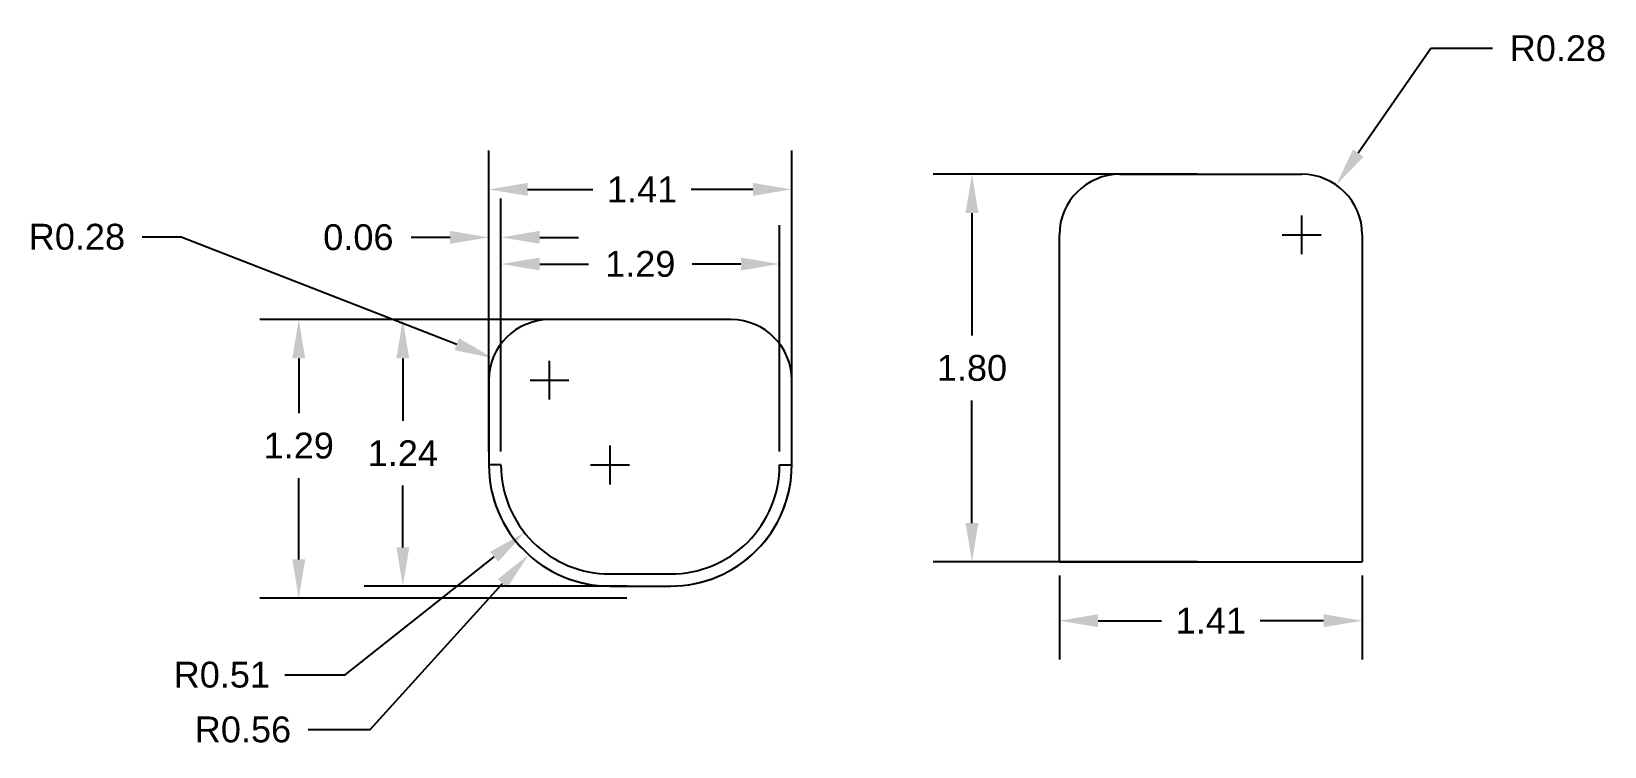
# Model space of a CAD drawing. Header units: inches. Extents: x 25.3 to 32.6, y 9.09 to 12.41.
import ezdxf

# ---------------------------------------------------------------- set-up
doc = ezdxf.new("R2010")
doc.units = ezdxf.units.IN
doc.header["$MEASUREMENT"] = 0
doc.layers.add('Anotari', color=40, linetype='Continuous')
doc.layers.add('Scaun', color=1, linetype='Continuous')
doc.styles.get("Standard").update_dxf_attribs({"font": 'arial.ttf'})
doc.dimstyles.get("Standard").update_dxf_attribs({"dimtxt": 0.18, "dimasz": 0.18, "dimexe": 0.18, "dimexo": 0.0625, "dimgap": 0.09, "dimtad": 0, "dimtih": 1, "dimtoh": 1, "dimdec": 4, "dimzin": 0, "dimdsep": 46, "dimtxsty": 'Standard', "dimcen": 0.09, "dimadec": 0, "dimazin": 0, "dimtfac": 1, "dimtdec": 4, "dimtofl": 0, "dimtmove": 0, "dimatfit": 3, "dimfxl": 1, "dimtolj": 1, "dimtzin": 0, "dimarcsym": 0})

# ---------------------------------------------------------------- blocks, each defined once
blk = doc.blocks.new('*D14')
at = {"layer": 'Anotari', "color": 0, "lineweight": -2, "transparency": 16777216}
for p, q in [((28.0633, 11.0735), (26.8433, 11.0735)), ((27.0233, 10.8935), (27.0233, 10.6033)), ((27.0233, 10.016), (27.0233, 10.3028)), ((28.0633, 9.836), (26.8433, 9.836))]:
    blk.add_line(p, q, dxfattribs=at)
at = {"layer": 'Anotari', "color": 0, "transparency": 16777216}
for points in [[(26.9933, 10.8935), (27.0533, 10.8935), (27.0233, 11.0735)], [(26.9933, 10.016), (27.0533, 10.016), (27.0233, 9.836)]]:
    blk.add_solid(points, dxfattribs=at)
at = {"layer": 'Defpoints', "color": 0, "transparency": 16777216}
for p in [(27.0233, 11.0735), (28.1258, 11.0735), (28.1258, 9.836)]:
    blk.add_point(p, dxfattribs=at)
at = {"layer": 'Anotari', "color": 0, "transparency": 16777216, "insert": (27.0233, 10.453), "char_height": 0.12, "attachment_point": 5}
blk.add_mtext('\\A1;1.24', dxfattribs=at)
blk = doc.blocks.new('*D13')
at = {"layer": 'Anotari', "color": 0, "lineweight": -2, "transparency": 16777216}
for p, q in [((28.0633, 11.0735), (26.3601, 11.0735)), ((26.5401, 10.8935), (26.5401, 10.6391)), ((26.5401, 9.9598), (26.5401, 10.3366)), ((28.0633, 9.7798), (26.3601, 9.7798))]:
    blk.add_line(p, q, dxfattribs=at)
at = {"layer": 'Anotari', "color": 0, "transparency": 16777216}
for points in [[(26.5101, 10.8935), (26.5701, 10.8935), (26.5401, 11.0735)], [(26.5101, 9.9598), (26.5701, 9.9598), (26.5401, 9.7798)]]:
    blk.add_solid(points, dxfattribs=at)
at = {"layer": 'Defpoints', "color": 0, "transparency": 16777216}
for p in [(28.1258, 11.0735), (26.5401, 9.7798), (28.1258, 9.7798)]:
    blk.add_point(p, dxfattribs=at)
at = {"layer": 'Anotari', "color": 0, "transparency": 16777216, "insert": (26.5401, 10.4878), "char_height": 0.12, "attachment_point": 5}
blk.add_mtext('\\A1;1.29', dxfattribs=at)
blk = doc.blocks.new('*D15')
at = {"layer": 'Anotari', "color": 0, "lineweight": -2, "transparency": 16777216}
for p, q in [((27.4227, 10.461), (27.4227, 11.8582)), ((28.8289, 10.461), (28.8289, 11.8582)), ((27.6027, 11.6782), (27.9054, 11.6782)), ((28.6489, 11.6782), (28.3626, 11.6782))]:
    blk.add_line(p, q, dxfattribs=at)
at = {"layer": 'Anotari', "color": 0, "transparency": 16777216}
for points in [[(27.6027, 11.7082), (27.6027, 11.6482), (27.4227, 11.6782)], [(28.6489, 11.7082), (28.6489, 11.6482), (28.8289, 11.6782)]]:
    blk.add_solid(points, dxfattribs=at)
at = {"layer": 'Defpoints', "color": 0, "transparency": 16777216}
for p in [(28.8289, 11.6782), (27.4227, 10.3985), (28.8289, 10.3985)]:
    blk.add_point(p, dxfattribs=at)
at = {"layer": 'Anotari', "color": 0, "transparency": 16777216, "insert": (28.134, 11.6782), "char_height": 0.12, "attachment_point": 5}
blk.add_mtext('\\A1;1.41', dxfattribs=at)
blk = doc.blocks.new('*D16')
at = {"layer": 'Anotari', "color": 0, "lineweight": -2, "transparency": 16777216}
for p, q in [((27.9852, 10.3085), (27.9852, 10.4885)), ((27.8952, 10.3985), (28.0752, 10.3985)), ((26.871, 9.1697), (27.4864, 9.8485)), ((26.5843, 9.1697), (26.871, 9.1697))]:
    blk.add_line(p, q, dxfattribs=at)
at = {"layer": 'Anotari', "color": 0, "transparency": 16777216}
blk.add_solid([(27.4642, 9.8686), (27.5086, 9.8283), (27.6073, 9.9818)], dxfattribs=at)
at = {"layer": 'Defpoints', "color": 0, "transparency": 16777216}
for p in [(27.9852, 10.3985), (27.6073, 9.9818)]:
    blk.add_point(p, dxfattribs=at)
at = {"layer": 'Anotari', "color": 0, "transparency": 16777216, "insert": (26.2811, 9.1697), "char_height": 0.12, "attachment_point": 5}
blk.add_mtext('\\A1;R0.56', dxfattribs=at)
blk = doc.blocks.new('*D17')
at = {"layer": 'Anotari', "color": 0, "lineweight": -2, "transparency": 16777216}
for p, q in [((25.8135, 11.4576), (25.9935, 11.4576)), ((25.9935, 11.4576), (27.2741, 10.9595)), ((27.7039, 10.7023), (27.7039, 10.8823)), ((27.6139, 10.7923), (27.7939, 10.7923))]:
    blk.add_line(p, q, dxfattribs=at)
at = {"layer": 'Anotari', "color": 0, "transparency": 16777216}
blk.add_solid([(27.2849, 10.9874), (27.2632, 10.9315), (27.4418, 10.8942)], dxfattribs=at)
at = {"layer": 'Defpoints', "color": 0, "transparency": 16777216}
for p in [(27.4418, 10.8942), (27.7039, 10.7923)]:
    blk.add_point(p, dxfattribs=at)
at = {"layer": 'Anotari', "color": 0, "transparency": 16777216, "insert": (25.5102, 11.4576), "char_height": 0.12, "attachment_point": 5}
blk.add_mtext('\\A1;R0.28', dxfattribs=at)
blk = doc.blocks.new('*D18')
at = {"layer": 'Anotari', "color": 0, "lineweight": -2, "transparency": 16777216}
for p, q in [((31.7961, 12.3329), (31.4591, 11.8464)), ((32.0828, 12.3329), (31.7961, 12.3329)), ((31.1965, 11.3773), (31.1965, 11.5573)), ((31.1065, 11.4673), (31.2865, 11.4673))]:
    blk.add_line(p, q, dxfattribs=at)
at = {"layer": 'Anotari', "color": 0, "transparency": 16777216}
blk.add_solid([(31.4345, 11.8635), (31.4838, 11.8294), (31.3566, 11.6985)], dxfattribs=at)
at = {"layer": 'Defpoints', "color": 0, "transparency": 16777216}
for p in [(31.3566, 11.6985), (31.1965, 11.4673)]:
    blk.add_point(p, dxfattribs=at)
at = {"layer": 'Anotari', "color": 0, "transparency": 16777216, "insert": (32.3862, 12.3329), "char_height": 0.12, "attachment_point": 5}
blk.add_mtext('\\A1;R0.28', dxfattribs=at)
blk = doc.blocks.new('*D19')
at = {"layer": 'Anotari', "color": 0, "lineweight": -2, "transparency": 16777216}
for p, q in [((30.0715, 9.886), (30.0715, 9.4953)), ((31.4778, 9.886), (31.4778, 9.4953)), ((30.2515, 9.6753), (30.546, 9.6753)), ((31.2978, 9.6753), (31.0033, 9.6753))]:
    blk.add_line(p, q, dxfattribs=at)
at = {"layer": 'Anotari', "color": 0, "transparency": 16777216}
for points in [[(30.2515, 9.7053), (30.2515, 9.6453), (30.0715, 9.6753)], [(31.2978, 9.7053), (31.2978, 9.6453), (31.4778, 9.6753)]]:
    blk.add_solid(points, dxfattribs=at)
at = {"layer": 'Defpoints', "color": 0, "transparency": 16777216}
for p in [(30.0715, 9.9485), (31.4778, 9.9485), (31.4778, 9.6753)]:
    blk.add_point(p, dxfattribs=at)
at = {"layer": 'Anotari', "color": 0, "transparency": 16777216, "insert": (30.7746, 9.6753), "char_height": 0.12, "attachment_point": 5}
blk.add_mtext('\\A1;1.41', dxfattribs=at)
blk = doc.blocks.new('*D20')
at = {"layer": 'Anotari', "color": 0, "lineweight": -2, "transparency": 16777216}
for p, q in [((30.7121, 11.7485), (29.4857, 11.7485)), ((29.6657, 11.5685), (29.6657, 10.9998)), ((29.6657, 10.1285), (29.6657, 10.6972)), ((30.7121, 9.9485), (29.4857, 9.9485))]:
    blk.add_line(p, q, dxfattribs=at)
at = {"layer": 'Anotari', "color": 0, "transparency": 16777216}
for points in [[(29.6357, 11.5685), (29.6957, 11.5685), (29.6657, 11.7485)], [(29.6357, 10.1285), (29.6957, 10.1285), (29.6657, 9.9485)]]:
    blk.add_solid(points, dxfattribs=at)
at = {"layer": 'Defpoints', "color": 0, "transparency": 16777216}
for p in [(30.7746, 11.7485), (29.6657, 9.9485), (30.7746, 9.9485)]:
    blk.add_point(p, dxfattribs=at)
at = {"layer": 'Anotari', "color": 0, "transparency": 16777216, "insert": (29.6657, 10.8485), "char_height": 0.12, "attachment_point": 5}
blk.add_mtext('\\A1;1.80', dxfattribs=at)
blk = doc.blocks.new('*D21')
at = {"layer": 'Anotari', "color": 0, "lineweight": -2, "transparency": 16777216}
for p, q in [((27.9852, 10.3085), (27.9852, 10.4885)), ((27.8952, 10.3985), (28.0752, 10.3985)), ((26.7555, 9.4241), (27.4473, 9.9723)), ((26.4747, 9.4241), (26.7555, 9.4241))]:
    blk.add_line(p, q, dxfattribs=at)
at = {"layer": 'Anotari', "color": 0, "transparency": 16777216}
blk.add_solid([(27.4287, 9.9958), (27.466, 9.9488), (27.5884, 10.0841)], dxfattribs=at)
at = {"layer": 'Defpoints', "color": 0, "transparency": 16777216}
for p in [(27.9852, 10.3985), (27.5884, 10.0841)]:
    blk.add_point(p, dxfattribs=at)
at = {"layer": 'Anotari', "color": 0, "transparency": 16777216, "insert": (26.183, 9.4241), "char_height": 0.12, "attachment_point": 5}
blk.add_mtext('\\A1;R0.51', dxfattribs=at)
blk = doc.blocks.new('*D22')
at = {"layer": 'Anotari', "color": 0, "lineweight": -2, "transparency": 16777216}
for p, q in [((27.4227, 10.461), (27.4227, 11.6356)), ((27.4789, 10.461), (27.4789, 11.6356)), ((27.2427, 11.4556), (27.0627, 11.4556)), ((27.6589, 11.4556), (27.8389, 11.4556))]:
    blk.add_line(p, q, dxfattribs=at)
at = {"layer": 'Anotari', "color": 0, "transparency": 16777216}
for points in [[(27.2427, 11.4856), (27.2427, 11.4256), (27.4227, 11.4556)], [(27.6589, 11.4856), (27.6589, 11.4256), (27.4789, 11.4556)]]:
    blk.add_solid(points, dxfattribs=at)
at = {"layer": 'Defpoints', "color": 0, "transparency": 16777216}
for p in [(27.4227, 11.4556), (27.4227, 10.3985), (27.4789, 10.3985)]:
    blk.add_point(p, dxfattribs=at)
at = {"layer": 'Anotari', "color": 0, "transparency": 16777216, "insert": (26.8169, 11.4556), "char_height": 0.12, "attachment_point": 5}
blk.add_mtext('\\A1;0.06', dxfattribs=at)
blk = doc.blocks.new('*D23')
at = {"layer": 'Anotari', "color": 0, "lineweight": -2, "transparency": 16777216}
for p, q in [((27.4789, 10.461), (27.4789, 11.5117)), ((28.7727, 10.461), (28.7727, 11.5117)), ((27.6589, 11.3317), (27.8855, 11.3317)), ((28.5927, 11.3317), (28.3661, 11.3317))]:
    blk.add_line(p, q, dxfattribs=at)
at = {"layer": 'Anotari', "color": 0, "transparency": 16777216}
for points in [[(27.6589, 11.3617), (27.6589, 11.3017), (27.4789, 11.3317)], [(28.5927, 11.3617), (28.5927, 11.3017), (28.7727, 11.3317)]]:
    blk.add_solid(points, dxfattribs=at)
at = {"layer": 'Defpoints', "color": 0, "transparency": 16777216}
for p in [(28.7727, 11.3317), (27.4789, 10.3985), (28.7727, 10.3985)]:
    blk.add_point(p, dxfattribs=at)
at = {"layer": 'Anotari', "color": 0, "transparency": 16777216, "insert": (28.1258, 11.3317), "char_height": 0.12, "attachment_point": 5}
blk.add_mtext('\\A1;1.29', dxfattribs=at)

msp = doc.modelspace()

# ---------------------------------------------------------------- linework, layer by layer
at = {"layer": 'Scaun'}
for p, q in [((30.3528, 11.7485), (31.1965, 11.7485)), ((30.0715, 9.9485), (30.0715, 11.4673)), ((31.4778, 11.4673), (31.4778, 9.9485)), ((28.5477, 11.0735), (27.7039, 11.0735)), ((27.4227, 10.7923), (27.4227, 10.3985)), ((28.8289, 10.3985), (28.8289, 10.7923)), ((27.4789, 10.3985), (27.4227, 10.3985)), ((28.7727, 10.3985), (28.8289, 10.3985)), ((30.0715, 9.9485), (31.4778, 9.9485)), ((27.9852, 9.836), (28.2664, 9.836))]:
    msp.add_line(p, q, dxfattribs=at)
for points in [[(27.4227, 10.3985, 0.414214), (27.9852, 9.836), (28.2664, 9.836, 0.414214), (28.8289, 10.3985)], [(27.4789, 10.3985, 0.414214), (27.9852, 9.8923), (28.2664, 9.8923, 0.414214), (28.7727, 10.3985, 0.414214)]]:
    msp.add_lwpolyline(points, format="xyb", dxfattribs=at)
for centre, radius, start, end in [((30.3528, 11.4673), 0.2812, 90, 180), ((31.1965, 11.4673), 0.2812, 0, 90), ((27.7039, 10.7923), 0.2812, 90, 180), ((28.5477, 10.7923), 0.2812, 360, 90), ((27.9852, 10.3985), 0.5625, 180, 270), ((28.2664, 10.3985), 0.5625, 270, 360)]:
    msp.add_arc(centre, radius, start, end, dxfattribs=at)

# ---------------------------------------------------------------- dimensions: what is measured, and where the dimension line sits
at = {"layer": 'Anotari'}
for center, mpoint, picture, middle in [((31.1965, 11.4673), (31.3566, 11.6985), '*D18', (32.3862, 12.3329)), ((27.7039, 10.7923), (27.4418, 10.8942), '*D17', (25.5102, 11.4576)), ((27.9852, 10.3985), (27.5884, 10.0841), '*D21', (26.183, 9.4241)), ((27.9852, 10.3985), (27.6073, 9.9818), '*D16', (26.2811, 9.1697))]:
    dim = msp.add_radius_dim(center=center, mpoint=mpoint, dimstyle='Standard', override={"dimtxt": 0.12, "dimdec": 2}, dxfattribs=at)
    dim.commit()
    dim.dimension.update_dxf_attribs({"geometry": picture, "text_midpoint": middle, "dimtype": 164})
for base, p1, p2, picture, middle in [((28.8289, 11.6782), (27.4227, 10.3985), (28.8289, 10.3985), '*D15', (28.134, 11.6782)), ((28.7727, 11.3317), (27.4789, 10.3985), (28.7727, 10.3985), '*D23', (28.1258, 11.3317))]:
    dim = msp.add_linear_dim(base=base, p1=p1, p2=p2, dimstyle='Standard', override={"dimtxt": 0.12, "dimdec": 2}, dxfattribs=at)
    dim.commit()
    dim.dimension.update_dxf_attribs({"geometry": picture, "text_midpoint": middle, "dimtype": 160})
dim = msp.add_linear_dim(base=(29.6657, 9.9485), p1=(30.7746, 11.7485), p2=(30.7746, 9.9485), angle=90, dimstyle='Standard', override={"dimtxt": 0.12, "dimdec": 2}, dxfattribs=at)
dim.commit()
dim.dimension.update_dxf_attribs({"geometry": '*D20', "text_midpoint": (29.6657, 10.8485)})
for base, p1, p2, picture, middle in [((27.4227, 11.4556), (27.4789, 10.3985), (27.4227, 10.3985), '*D22', (26.8169, 11.4556)), ((31.4778, 9.6753), (30.0715, 9.9485), (31.4778, 9.9485), '*D19', (30.7746, 9.6753))]:
    dim = msp.add_linear_dim(base=base, p1=p1, p2=p2, dimstyle='Standard', override={"dimtxt": 0.12, "dimdec": 2}, dxfattribs=at)
    dim.commit()
    dim.dimension.update_dxf_attribs({"geometry": picture, "text_midpoint": middle})
for base, p1, p2, picture, middle in [((26.5401, 9.7798), (28.1258, 11.0735), (28.1258, 9.7798), '*D13', (26.5401, 10.4878)), ((27.0233, 11.0735), (28.1258, 9.836), (28.1258, 11.0735), '*D14', (27.0233, 10.453))]:
    dim = msp.add_linear_dim(base=base, p1=p1, p2=p2, angle=90, dimstyle='Standard', override={"dimtxt": 0.12, "dimdec": 2}, dxfattribs=at)
    dim.commit()
    dim.dimension.update_dxf_attribs({"geometry": picture, "text_midpoint": middle, "dimtype": 160})

doc.saveas('drawing.dxf')
